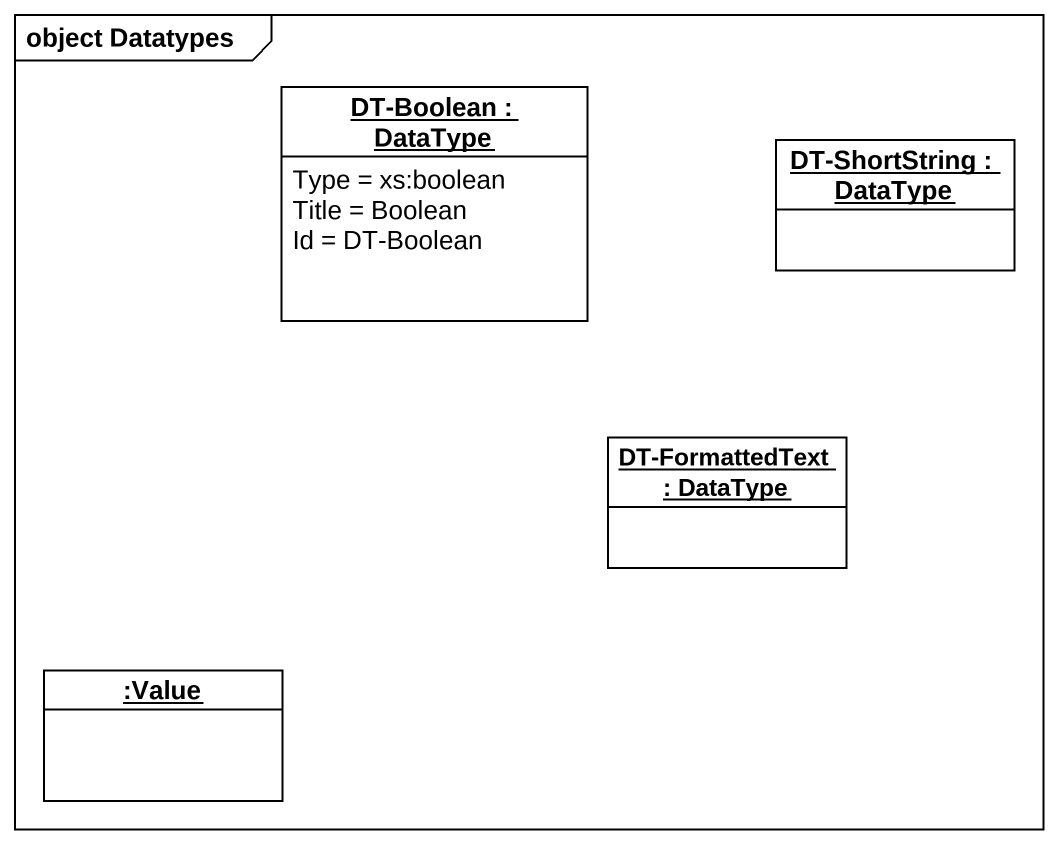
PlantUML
@startuml
mainframe object Datatypes
hide circle
hide empty members
object "DT-Boolean : DataType" as DT_Boolean {
  Type = xs:boolean
  Title = Boolean
  Id = DT-Boolean
}
object "DT-ShortString : DataType" as DT_ShortString
object "DT-FormattedText : DataType" as DT_FormattedText
object ":Value" as Value
@enduml
